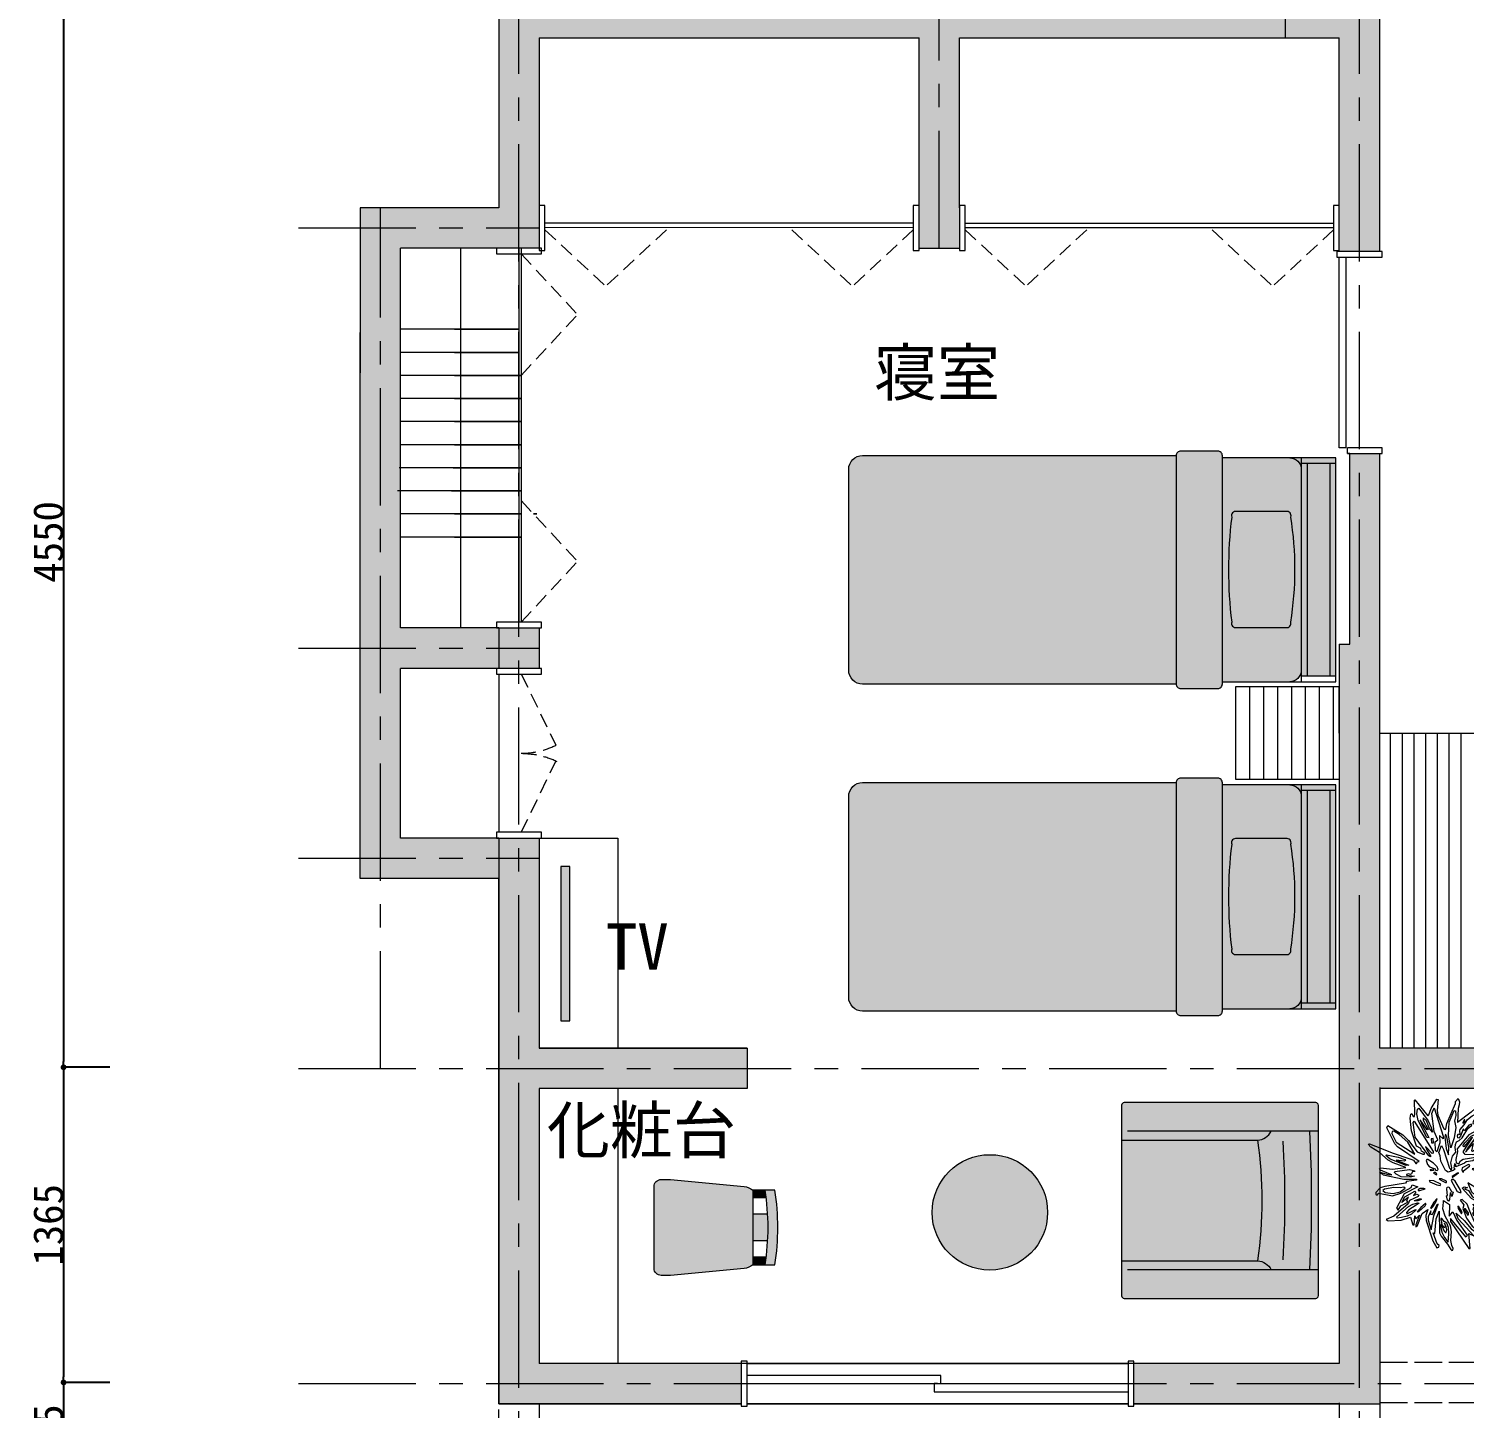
# Model space of a CAD drawing. Header units: millimetres. Extents: x -63086 to 144078, y -129912 to 13382.
# Drawn here: x 119926 to 126143, y -24781 to -18806 of the extents above; entities that cross this region are included whole.
import ezdxf

# ---------------------------------------------------------------- set-up
doc = ezdxf.new("R2010")
doc.units = ezdxf.units.MM
for name, pattern in [('ACAD_ISO02W100', [15, 12, -3]), ('CENTERX2', [101.6, 63.5, -12.7, 12.7, -12.7]), ('HIDDEN', [9.525, 6.35, -3.175])]:
    doc.linetypes.add(name, pattern=pattern)
doc.layers.get('0').update_dxf_attribs({"lineweight": 0})
for name, color, linetype, lineweight in [('001壁芯', 7, 'CENTERX2', 0), ('002寸法', 7, 'Continuous', 0), ('003壁', 7, 'Continuous', 9), ('004建具', 7, 'Continuous', 9), ('097家具', 7, 'Continuous', 0), ('観葉植物', 92, 'Continuous', 9)]:
    doc.layers.add(name, color=color, linetype=linetype, lineweight=lineweight)
doc.layers.add('文字', color=7, linetype='Continuous')
doc.styles.get("Standard").update_dxf_attribs({"font": 'MS Mincho.ttf'})
doc.styles.add('小岩', font='MS Mincho.ttf', dxfattribs={"height": 150})
doc.dimstyles.new('寸法', dxfattribs={"dimtxt": 70, "dimasz": 25, "dimexe": 1.5, "dimexo": 200, "dimtad": 1, "dimdec": 0, "dimtxsty": 'Standard', "dimblk": 'DOT', "dimcen": 2.5, "dimadec": 0, "dimazin": 0, "dimtfac": 1, "dimtdec": 0, "dimtmove": 0, "dimatfit": 3, "dimfxl": 200, "dimfxlon": 1, "dimarcsym": 0})

# ---------------------------------------------------------------- blocks, each defined once
blk = doc.blocks.new('ベッド（CAD素材.com）887ea087')
at = {"color": 0, "linetype": 'ByBlock', "lineweight": -2}
for points in [[(691.6, 493.9, 0.414214), (671.6, 513.9), (511.6, 513.9, 0.414214), (491.6, 493.9), (491.6, -493.9, 0.414214), (511.6, -513.9), (671.6, -513.9, 0.414214), (691.6, -493.9)], [(216.6, 249.9, 0.573776), (195.3, 226.7, 0.078373), (195.1, -228.3, 0.577872), (216.4, -252.5), (430.2, -252.5, 0.577872), (451.4, -228.3, 0.060591), (451.2, 226.7, 0.573776), (430, 249.9)]]:
    blk.add_lwpolyline(points, format="xyb", close=True, dxfattribs=at)
for points in [[(491.6, 485), (0, 485), (0, -485)], [(0, 460), (150, 460)], [(25, 460), (25, -460)], [(125, -460), (125, 460)], [(150, -485), (150, 485)], [(0, -460), (150, -460)], [(0, -485), (491.6, -485)]]:
    blk.add_lwpolyline(points, dxfattribs=at)
for points in [[(150, 435, -0.414214), (200, 485)], [(691.6, 495), (2050, 495, -0.414214), (2110, 435), (2110, -435, -0.414214), (2050, -495), (691.6, -495)], [(200, -485, -0.414214), (150, -435)]]:
    blk.add_lwpolyline(points, format="xyb", dxfattribs=at)
blk = doc.blocks.new('ソファ（CAD素材.com）addd6315')
at = {"color": 0, "linetype": 'ByBlock', "lineweight": -2}
for points in [[(413.5, 0, 0.239035), (425, 11.8), (425, 841.6, 0.351395), (412, 854.1), (-412, 854.1, 0.351395), (-425, 841.6), (-425, 11.8, 0.239035), (-413.5, 0), (413.5, 0)], [(256.3, 700.8, 0.029573), (-256.3, 700.8)], [(-261.2, 0), (-261.2, 590, 0.287763), (-300.6, 648.3)], [(261.2, 0), (261.2, 590, -0.287763), (300.6, 648.3)], [(-261.2, 590, -0.070077), (261.2, 590)]]:
    blk.add_lwpolyline(points, format="xyb", dxfattribs=at)
for points in [[(-300.6, 854.1), (-300.6, 26.1)], [(-300.6, 814.9), (-122.4, 821.4), (122.4, 821.4), (300.6, 814.9)], [(300.6, 854.1), (300.6, 26.1)]]:
    blk.add_lwpolyline(points, dxfattribs=at)
blk = doc.blocks.new('*U189')
at = {"color": 0, "linetype": 'ByBlock', "lineweight": -2}
blk.add_lwpolyline([(0, 535.4, 0.045154), (-161.5, 522.6), (-161.5, 427.3), (161.5, 427.3), (161.5, 522.6, 0.045154)], format="xyb", close=True, dxfattribs=at)
for points in [[(-161.5, 479.6, -0.035347), (0, 492.3, -0.035347), (161.5, 479.6)], [(161.5, 427.3, -0.135443), (177.9, 389.8), (207.5, 70.6), (207.5, 30, -0.414889), (177.4, 0), (-177.4, 0, -0.414889), (-207.5, 30), (-207.5, 70.6), (-177.9, 389.8, -0.135443), (-161.5, 427.3)]]:
    blk.add_lwpolyline(points, format="xyb", dxfattribs=at)
for points in [[(-128.9, 484), (-128.9, 427.3)], [(-57.6, 490.4), (-57.6, 427.3)], [(57.6, 490.4), (57.6, 427.3)], [(128.9, 484), (128.9, 427.3)]]:
    blk.add_lwpolyline(points, dxfattribs=at)
blk = doc.blocks.new('_Dot')
at = {"color": 0, "linetype": 'ByBlock', "lineweight": -2}
blk.add_line((-0.5, 0), (-1, 0), dxfattribs=at)
at = {"color": 0, "linetype": 'ByBlock', "const_width": 0.5}
blk.add_lwpolyline([(-0.25, 0, 1), (0.25, 0, 1)], format="xyb", close=True, dxfattribs=at)
blk = doc.blocks.new('*D716')
at = {"layer": '002寸法', "color": 0, "lineweight": -2, "transparency": 16777216}
for p, q in [((120277, -18753.8), (120075.5, -18753.8)), ((120077, -18778.8), (120077, -23278.8)), ((120277, -23303.8), (120075.5, -23303.8))]:
    blk.add_line(p, q, dxfattribs=at)
at = {"layer": 'Defpoints', "color": 0, "transparency": 16777216}
for p in [(121467.8, -18753.8), (120077, -23303.8), (121467.8, -23303.8)]:
    blk.add_point(p, dxfattribs=at)
at = {"layer": '002寸法', "color": 0, "lineweight": -2, "transparency": 16777216, "xscale": 25, "yscale": 25, "zscale": 25}
for p, rotation in [((120077, -18753.8), 90), ((120077, -23303.8), 270)]:
    blk.add_blockref('_Dot', p, dxfattribs=dict(at, rotation=rotation))
at = {"layer": '002寸法', "color": 0, "transparency": 16777216, "insert": (120011.4, -21028.8), "char_height": 130, "attachment_point": 5, "rotation": 90}
blk.add_mtext('4550', dxfattribs=at)
blk = doc.blocks.new('*D717')
at = {"layer": '002寸法', "color": 0, "lineweight": -2, "transparency": 16777216}
for p, q in [((120277, -23303.8), (120075.5, -23303.8)), ((120077, -23328.8), (120077, -24643.8)), ((120277, -24668.8), (120075.5, -24668.8))]:
    blk.add_line(p, q, dxfattribs=at)
at = {"layer": 'Defpoints', "color": 0, "transparency": 16777216}
for p in [(121467.8, -23303.8), (120077, -24668.8), (121467.8, -24668.8)]:
    blk.add_point(p, dxfattribs=at)
at = {"layer": '002寸法', "color": 0, "lineweight": -2, "transparency": 16777216, "xscale": 25, "yscale": 25, "zscale": 25}
for p, rotation in [((120077, -23303.8), 90), ((120077, -24668.8), 270)]:
    blk.add_blockref('_Dot', p, dxfattribs=dict(at, rotation=rotation))
at = {"layer": '002寸法', "color": 0, "transparency": 16777216, "insert": (120011.4, -23986.3), "char_height": 130, "attachment_point": 5, "rotation": 90}
blk.add_mtext('1365', dxfattribs=at)
blk = doc.blocks.new('*D718')
at = {"layer": '002寸法', "color": 0, "lineweight": -2, "transparency": 16777216}
for p, q in [((120277, -24668.8), (120075.5, -24668.8)), ((120077, -24693.8), (120077, -25098.8)), ((120277, -25123.8), (120075.5, -25123.8))]:
    blk.add_line(p, q, dxfattribs=at)
at = {"layer": 'Defpoints', "color": 0, "transparency": 16777216}
for p in [(121467.8, -24668.8), (120077, -25123.8), (121467.8, -25123.8)]:
    blk.add_point(p, dxfattribs=at)
at = {"layer": '002寸法', "color": 0, "lineweight": -2, "transparency": 16777216, "xscale": 25, "yscale": 25, "zscale": 25}
for p, rotation in [((120077, -24668.8), 90), ((120077, -25123.8), 270)]:
    blk.add_blockref('_Dot', p, dxfattribs=dict(at, rotation=rotation))
at = {"layer": '002寸法', "color": 0, "transparency": 16777216, "insert": (120011.4, -24896.3), "char_height": 130, "attachment_point": 5, "rotation": 90}
blk.add_mtext('455', dxfattribs=at)
blk = doc.blocks.new('樹木平面（CAD素材.com）7619c9fb')
at = {"color": 0, "linetype": 'ByBlock', "lineweight": -2}
for points in [[(-455.5, 20.6), (-478, 33.8), (-478.3, 39.9), (-421.9, 21.9), (-397, 19.8), (-430.7, 35.1), (-475.1, 53.9), (-481.1, 63.5), (-474.4, 68.5), (-392.3, 59.8), (-301, 70.9), (-386.7, 102.3), (-421.1, 122.8), (-482.5, 173.7), (-541.7, 212.1), (-560.3, 231), (-550.2, 234.3), (-468.7, 203.2), (-395.5, 171.7), (-265, 129.5), (-247.4, 121.5), (-230.9, 98.8), (-226.2, 98.9), (-220.4, 110.8), (-207.9, 112.5), (-357.3, 213.8), (-375.9, 235.2), (-431, 344.7), (-423.3, 360.7), (-321.8, 295.9), (-282.3, 257.5), (-222, 179.9), (-183.4, 162.8), (-171.3, 164.1), (-171.1, 171.2), (-193, 184.5), (-197.8, 201.4), (-225.9, 218.5), (-261.1, 324.5), (-269.5, 410), (-266.1, 439.5), (-259.7, 442.7), (-248.7, 422.6), (-241.4, 422.6), (-238, 441.1), (-240.7, 536.1), (-237.1, 536.6), (-149.4, 426.7), (-140.7, 434.9), (-125.6, 478.6), (-85.7, 541.1), (-77, 540.2), (-83.6, 463.5), (-79.7, 431.3), (-38.1, 338.1), (-29.9, 331.9), (-24.4, 334.4), (-18.5, 373.7), (41.1, 511.9), (42.2, 527), (61, 546.6), (70.6, 524), (68.3, 503.2), (60.1, 476.7), (56.9, 381.5)], [(-455.5, 20.5), (-313.2, -8.5), (-226.6, -10.1), (-226.6, -16), (-295.8, -24.5), (-301.5, -36.3), (-445.9, -58.7), (-477.9, -69.7), (-506, -100.5), (-506, -113.1), (-498, -118.3), (-485.9, -106.4), (-391, -123.2), (-335.1, -105.8), (-263.9, -65.7), (-256, -47.5), (-217.3, -62.6), (-311.8, -111.2), (-365.3, -208.2), (-354, -221.9), (-335.1, -192.8), (-287.2, -167.4), (-293.7, -155.1), (-282.7, -133.9), (-327.2, -169.5), (-307.7, -131.5), (-237.1, -92.1), (-232.3, -98.6), (-247.1, -121.5), (-223.8, -113.3), (-211.1, -118.4), (-215.6, -129.4), (-275.9, -156.8), (-283.7, -180.1), (-382.1, -264), (-435.2, -288), (-422.5, -297.3), (-332.7, -291.8), (-268.3, -269.9), (-252.2, -323.7), (-243.6, -323.7), (-239.2, -261), (-230.3, -281.9), (-206.3, -258.2), (-232, -323.7), (-232, -338.7), (-222.7, -332.2), (-187.8, -245.5), (-147.7, -218.8), (-162.5, -259.2), (-160.7, -294.2), (-113.1, -434.7), (-86.7, -481.9), (-72.3, -477.8), (-70.6, -466.9), (-85, -454.5), (-111.7, -379.2), (-101.1, -384), (-92.2, -282.2), (-71, -229.8), (-67.3, -378.3), (-56.5, -401.2), (-13.2, -456), (8.8, -493.4), (17.8, -499.7), (23, -497.8), (25.3, -486.9), (16.9, -466.3), (9.9, -432.1), (14, -369.3), (8.5, -331.7), (-30.1, -263.2), (-46.1, -214), (-40.8, -167), (-41.6, -155.9), (0, -184.2), (-2.3, -264.4), (24.7, -233.5), (50.2, -294.4), (123.4, -393.9), (115.7, -408.5), (7.8, -280.6), (7.8, -301.4), (134.9, -487.9), (143.4, -487.9), (134.2, -384.6), (167.3, -398.5), (60.9, -282.9), (45.5, -244.3), (101, -293.7), (148.8, -350.7), (289.1, -444.8), (293, -427), (193.5, -299.8), (386.2, -394.7), (400.9, -390.8), (393.2, -372.3), (326.1, -313.7), (281.4, -215.8), (151.1, -142.6), (87.9, -71.7), (100.6, -62), (124.9, -66.1), (104.4, -76), (132.5, -87), (159.5, -129.8), (268.5, -193.2), (275, -180.5), (371.9, -218.2), (377.8, -206.2), (287, -147.6), (290.7, -135), (178.4, -45.9), (267.4, -82.2), (346.2, -98.3), (362.7, -90.8), (353.8, -81.9), (299.7, -78.1), (237.3, -62.7), (195.9, -20.3), (402.2, -77.2), (408.7, -94.6), (374.8, -87.1), (374.8, -97.7), (470.4, -139.5), (486.1, -139.5), (395.7, -54.9), (487.5, -63.8), (540.9, -92.2), (514.9, -62.8), (498.1, -55.9), (409.7, 11.6), (348.7, 33.5), (279.9, 11.2), (263.1, -10.7), (260, 9.5), (235.3, 21.5), (212.7, 15.7), (185, 28.4), (258.3, 33.2), (283.6, 46.5), (306.9, 43.1), (351.1, 65.7), (430.3, 47.2), (432.3, 64), (381.3, 88.3), (366.2, 82.1), (349.8, 90.4), (343.9, 113), (287.1, 120.9), (283, 127.7), (366.2, 130.8), (412.8, 141.8), (468.7, 180.5), (474.1, 195.9), (465.6, 202.1), (409.7, 187.3), (327.2, 197.9), (300.8, 188), (296.3, 193.2), (326.1, 219.5), (401.8, 227.8), (355.9, 239.1), (389.2, 253.1), (411.1, 273.7), (324.4, 246.6), (269.3, 246.6), (273.4, 229.1), (312.4, 232.5), (294.3, 214.7), (234.3, 180.5), (161.7, 159.2), (107.9, 159.9), (94.5, 178.4), (160, 278.8), (151.1, 274.7), (98.6, 214.4), (92.8, 220.9), (105.2, 240.8), (149, 287.4), (218.2, 320.3), (229.2, 312.4), (226.1, 297.6), (211.4, 274.3), (221.3, 271.3), (252.1, 296.6), (255.6, 314.8), (268.6, 314.8), (334, 403.2), (133.2, 296.6), (53.1, 200.3), (56.8, 181.2), (44.2, 127), (45.9, 103.7), (65.1, 97.2), (75.3, 116.4), (95.9, 127.7), (196.3, 144.2), (161.3, 117.8), (114.7, 111.3), (103.4, 100), (43.8, 75.3), (44.5, 90), (34.9, 96.2), (29.4, 69.1), (39.4, 60.6), (25.7, 49.9), (-7.9, 38), (-27.1, 50.6), (-59, 115.7), (-63.4, 150.7), (-72, 174), (-53.5, 223), (-40.1, 194.2), (0.7, 66.4), (12.3, 53), (16.9, 68.6), (10.6, 104), (21.7, 149.3), (43.4, 177.7), (39.9, 209.9), (40.9, 230), (48.9, 248.2), (68, 257.9), (87.7, 274.7), (127.6, 339.1), (151.5, 361.1), (154.5, 366.6), (145.5, 368.4), (132.9, 363.3), (103.7, 325.2), (100.5, 326), (97.3, 336.3), (93.8, 335.9), (76.9, 287.9), (64.4, 273.4), (57.1, 276.2), (56.3, 289.4), (61.2, 303.7), (70.3, 297.6), (74.1, 300.4), (71.2, 324.6), (73.2, 332.8), (102.1, 366.3), (125.6, 402.6), (157.1, 426.9), (202.8, 449.3), (162.6, 387.9), (161.2, 375.1), (169.8, 372.6), (188.2, 386), (203.7, 408.5), (206.9, 436.4), (206, 484.9), (199.9, 499.9), (191.5, 500.6), (177.1, 478.8), (148.9, 452.7), (56.5, 381.1)], [(-140.1, 275.1), (-155.5, 278.7), (-214.6, 395.9), (-225.4, 440.6), (-220.3, 473.5), (-210.5, 479.1), (-146.8, 392.8), (-124.7, 346.5), (-117.5, 315.2), (-136.5, 340.4), (-157.1, 393.3), (-180.7, 413.3), (-180.7, 397.4), (-147.3, 332.1), (-152.4, 329.6), (-201.8, 400.5), (-191, 366.6), (-142.1, 277.6)], [(-104.1, 481.7), (-42, 287.9), (-42.5, 267.9), (-69.2, 291), (-66.1, 241.7), (-86.7, 178), (-94.9, 187.2), (-98, 248.9), (-80.5, 260.7), (-104.7, 318.3), (-120.1, 443.1), (-103.9, 481.6)], [(-156.5, 126.5), (-159.2, 119.3), (-150, 92.5), (-136.6, 76.5), (-99.1, 61.6), (-95.7, 52.3), (-83.9, 49.4), (-77.3, 58), (-83.6, 76.4), (-109.1, 101.7), (-147.5, 127.2), (-156.6, 126.5)], [(-295.3, 17.9), (-240.3, 12.5), (-267.9, 3.6), (-332, 7.7), (-366.5, 26.4), (-378.4, 36.8), (-376.7, 42.8), (-275.9, 56.7), (-240.4, 49.1), (-239.2, 44.1), (-254.6, 44.7), (-260.1, 26.9), (-267.9, 23.8), (-281.7, 27.9), (-295.4, 22.7), (-295.1, 18.2)], [(289.1, 7.6), (309.4, -14.6), (310.5, -17.6), (308.5, -19.6), (289.2, -18.2), (305, -23.3), (312.2, -22.1), (318.5, -12.2), (327.3, -9.9), (344.3, -14.8), (374.1, -12.6), (390.8, -7), (364, 0), (355.9, 6.1), (355, 13.7), (338.3, 16.6), (315.9, 14.4), (314.3, 11), (317.9, 0.7), (317.6, -1.8), (313.1, -2.7), (289.1, 7.5)], [(-58.7, -16), (-25.9, -32.9), (-19, -31.1), (-19.5, -23.3), (-55.3, -6), (-69.9, -7.1), (-57.2, -16.8)], [(-294.6, -239.6), (-292.5, -248.7), (-232.7, -218.3), (-228.6, -221.5), (-260.5, -250.1), (-290.4, -265), (-329.2, -274.4), (-359.4, -277), (-363, -268.2), (-281.1, -197.6), (-252.3, -181.4), (-217.9, -172.9), (-208.5, -174.3), (-228.3, -187.4), (-280, -221.3), (-294.6, -239.7)], [(-61.3, -330.6), (-52.1, -374.8), (-34.2, -411.9), (-8.2, -442.2), (-3.2, -386.8), (-7, -343.1), (-17.5, -311.7), (-36.8, -300.9), (-52.8, -279.3), (-59.2, -279.3), (-59.4, -289.9), (-52.5, -313.1), (-61.6, -331.1)], [(102.8, -214.9), (110.8, -235.3), (126.5, -256.5), (132, -253.8), (132, -242), (111.2, -214.2), (104.1, -212.7), (102.8, -214.9)]]:
    blk.add_lwpolyline(points, dxfattribs=at)
for points in [[(-5.5, 291.4), (-2.4, 382.5), (33.2, 463.4), (41.1, 461.3), (43.5, 429.5), (35.6, 392.4), (44.9, 347.2), (33.6, 275.6), (9.2, 207.1)], [(92.6, 379.9), (92.6, 375.8), (106.1, 389.2), (106, 399.7), (102, 400.1)], [(-285.5, 245.1), (-346.8, 299.2), (-382.4, 320.8), (-394.1, 318.4), (-395.8, 305), (-367.7, 245.4), (-238.9, 163.2)], [(-242.6, 391.4), (-112.4, 182.4), (-111.4, 170), (-118.3, 167.3), (-165.2, 214.9), (-153.9, 187.9), (-129.6, 151.9), (-130.3, 144.7), (-141.9, 152.2), (-235.1, 280.4), (-249.1, 382.1)], [(-31.2, 280.4), (-22.6, 202), (-7.2, 159.5), (-4.1, 211.9), (-17.8, 281.8), (-26, 302)], [(110.2, 176.5), (162.6, 235.7), (151.6, 186.4), (159.2, 184.7), (205.4, 214.5), (247.9, 231.6), (259.5, 240.5), (256.5, 249.8), (183.5, 228.5), (174.2, 235.4), (172.9, 248.1), (215.7, 309.7), (200.6, 305.3), (127.3, 206.9)], [(-123.7, 240.7), (-110.3, 241.2), (-111.3, 272), (-125.7, 268.4)], [(-279.6, 87.1), (-298.1, 85.8), (-407.4, 129.3), (-438.9, 153.6), (-433.1, 158.4), (-354, 143.3), (-306.4, 127.2), (-301.6, 119.7), (-312.5, 114.9), (-367.3, 122.8)], [(298.7, 101.3), (287.7, 92.1), (257.2, 97.2), (202.1, 84.9), (180.1, 66.7), (156.5, 62.3), (185.3, 46.5), (248.7, 51), (349.1, 81.5)], [(234.9, 154.9), (292.4, 180.2), (330.8, 178.2), (401, 159), (397.3, 154.2), (371.9, 147.3), (256.8, 143.9), (241.4, 150.4), (216.7, 126.1), (193.8, 117.2), (194.8, 123)], [(-112.1, 63), (-109.8, 50), (-125.6, 47.2), (-131.6, 57.1)], [(-108.6, 33.1), (-87.9, 21.6), (-87.1, 27.2), (-97.8, 36.6), (-105.3, 37.7)], [(63.1, 34.4), (56.3, 32.7), (19.4, 9.9), (19.1, 4.5), (21.9, 3.5)], [(96, 38), (96, 48.2), (138.6, 80.4), (140.3, 88.1), (131, 91.9), (87.3, 69.3), (85.7, 54.6), (90.1, 44.1)], [(208.8, -7.5), (218, -13.8), (224.1, -13.6), (225.9, -2.3), (201, 7.7), (201.4, 3)], [(-441.7, -100), (-388, -106.9), (-339.4, -96.6), (-304, -70.6), (-314, -63.7), (-339.1, -68.7), (-383.7, -65.8), (-448.1, -77.9), (-458.6, -87.7)], [(-215.1, -86.3), (-204.9, -87.5), (-166.3, -75.6), (-176.2, -72.6), (-200.4, -74), (-212.8, -79.4), (-215.6, -83)], [(-135.7, -27.5), (-87, -49.2), (-64.2, -53.1), (-60.1, -42.8), (-106.9, -20.9), (-138.4, -18.9)], [(-4.7, -62.7), (14.9, -94.2), (25.9, -97.9), (15.8, -127.6), (11, -107), (4.6, -104.3), (1, -149.5), (-5.4, -160), (-14.1, -153.4), (-20.5, -123.7), (-13.9, -122.3), (-18, -77.1), (-14.3, -63.2)], [(11.7, -18.3), (54.3, -94.6), (70.7, -100.7), (80.6, -100.2), (75.2, -79.5), (40.7, -23.3), (22.5, -9.9), (16.5, -11.4)], [(152.5, -97.4), (196, -136.1), (231.7, -128.9), (271.1, -139.6), (192.9, -76.5), (127.2, -34)], [(390.6, -22.8), (408.2, -24.6), (401, -33.7), (383.8, -39.9), (360.1, -36.9), (358.9, -28.7)], [(-205, -144.8), (-195.3, -144.6), (-195, -148.3), (-199.1, -152.6), (-216.9, -158.1), (-242.5, -159.5), (-240.9, -156.8)], [(-167.5, -192.8), (-160.5, -179.7), (-164.2, -176.1), (-196.3, -203.8), (-221.7, -233.2), (-210, -231.1)], [(-124.6, -358.2), (-106.4, -262.3), (-77.3, -182.1), (-87.6, -184.9), (-118.4, -254.4), (-128.7, -251.7), (-127.6, -228), (-146.5, -268.1), (-147.2, -292.1)], [(-107.1, -167.9), (-131, -208.8), (-125.8, -211.4), (-113.2, -200.5), (-94, -168.7), (-85.9, -149.9), (-84.9, -143)], [(59.6, -211.2), (83.2, -248.6), (87, -235.2), (65.4, -199.9), (57.2, -194.8)], [(117.2, -278.4), (156.6, -332.2), (218.6, -377.8), (222.3, -368.5), (169.9, -299.3), (141.5, -230.1), (122.3, -182.1), (87.3, -149.9), (73.3, -153), (99.7, -184.9), (93.5, -210.6)], [(268, -224.2), (300.5, -305.7), (297.5, -320.1), (267, -315.7), (246.4, -303.7), (248.1, -282.1), (161.4, -182.1)], [(167.6, -202.3), (162.5, -212.5), (168.3, -231.7), (159.4, -245.4), (168.3, -262.9), (170.7, -241.7), (231, -288.6)], [(207.1, -207.8), (248.6, -245.4), (265.6, -265.5), (264.6, -270.3), (259.2, -269.5), (237.8, -250.3), (211.3, -222), (204.8, -209.7)], [(-29.7, -334.1), (-32.3, -342.9), (-36.8, -343.2), (-52.1, -320.1), (-51.6, -330.8), (-35.6, -367.1), (-27.5, -376.1), (-23.3, -376), (-18.1, -357.4), (-21.8, -337.3), (-33.8, -313.2)]]:
    blk.add_lwpolyline(points, close=True, dxfattribs=at)

msp = doc.modelspace()

# ---------------------------------------------------------------- hatches: boundary and pattern name
at = {"layer": '003壁', "ltscale": 10, "true_color": 0x939598}
h = msp.add_hatch(color=252, dxfattribs=at)
h.dxf.hatch_style = 1
h.paths.add_polyline_path([(122136.8591, -14991.3144), (121961.8591, -14991.3144), (121961.8591, -17476.3144), (122136.8591, -17476.3144), (122136.8591, -17026.3144)])
h.paths.add_polyline_path([(122136.8591, -17876.3144), (122135.5368, -17876.3144), (121961.8591, -17876.3144), (121961.8591, -19581.3144), (121361.8591, -19581.3144), (121361.8591, -20296.3144), (121361.8591, -22486.3144), (121961.8591, -22486.3144), (121961.8591, -22311.3144), (121951.8591, -22311.3144), (121536.8591, -22311.3144), (121536.8591, -21576.3144), (121961.8591, -21576.3144), (121961.8591, -21401.3144), (121951.8591, -21401.3144), (121536.8591, -21401.3144), (121536.8591, -19756.3144), (121961.8591, -19756.3144), (122136.8591, -19756.3144), (122136.8591, -19571.3144), (122136.8591, -18846.3144), (123781.8591, -18846.3144), (123781.8591, -19581.3144), (123781.8591, -19756.3144), (123956.8591, -19756.3144), (123956.8591, -19571.3144), (123956.8591, -18846.3144), (125601.8591, -18846.3144), (125601.8591, -19581.3144), (125601.8591, -19766.3144), (125601.8591, -19771.3144), (125776.8591, -19771.3144), (125776.8591, -18671.3144), (125456.8591, -18671.3144), (125271.8591, -18671.3144), (123956.8591, -18671.3144), (123956.8591, -18546.3144), (123771.8591, -18546.3144), (123759.6591, -18546.3144), (123759.6591, -18671.3144), (122136.8591, -18671.3144)])
h = msp.add_hatch(color=252, dxfattribs=at)
h.dxf.hatch_style = 1
h.paths.add_polyline_path([(125776.8591, -20646.3144), (125646.8591, -20646.3144), (125646.8591, -21471.3144), (125601.8591, -21471.3144), (125601.8591, -23221.3144), (125601.8591, -24586.3144), (124711.8591, -24586.3144), (124711.8591, -24761.3144), (125776.8591, -24761.3144), (125776.8591, -23396.3144), (126376.8591, -23396.3144), (126376.8591, -23221.3144), (125776.8591, -23221.3144)])
h = msp.add_hatch(color=252, dxfattribs=at)
h.dxf.hatch_style = 1
h.paths.add_polyline_path([(122049.3591, -21401.3144), (121961.8591, -21401.3144), (121961.8591, -21488.8144), (122049.3591, -21488.8144)])
h.paths.add_polyline_path([(122049.3591, -21488.8144), (121961.8591, -21488.8144), (121961.8591, -21576.3144), (122049.3591, -21576.3144)])
h.paths.add_polyline_path([(122136.8591, -21488.8144), (122049.3591, -21488.8144), (122049.3591, -21576.3144), (122136.8591, -21576.3144)])
h.paths.add_polyline_path([(122136.8591, -21401.3144), (122049.3591, -21401.3144), (122049.3591, -21488.8144), (122136.8591, -21488.8144)])
h = msp.add_hatch(color=252, dxfattribs=at)
h.dxf.hatch_style = 1
h.paths.add_polyline_path([(123011.8591, -24586.3144), (122136.8591, -24586.3144), (122136.8591, -23396.3144), (123036.8591, -23396.3144), (123036.8591, -23308.8144), (122049.3591, -23308.8144), (122049.3591, -24673.8144), (123011.8591, -24673.8144)])
h.paths.add_polyline_path([(122049.3591, -23308.8144), (121961.8591, -23308.8144), (121961.8591, -24673.8144), (122049.3591, -24673.8144)])
h.paths.add_polyline_path([(123011.8591, -24673.8144), (122049.3591, -24673.8144), (122049.3591, -24761.3144), (123011.8591, -24761.3144)])
h.paths.add_polyline_path([(123036.8591, -23221.3144), (122136.8591, -23221.3144), (122136.8591, -22398.8144), (122049.3591, -22398.8144), (122049.3591, -23308.8144), (123036.8591, -23308.8144)])
h.paths.add_polyline_path([(122049.3591, -22398.8144), (121961.8591, -22398.8144), (121961.8591, -23308.8144), (122049.3591, -23308.8144)])
h.paths.add_polyline_path([(122049.3591, -24673.8144), (121961.8591, -24673.8144), (121961.8591, -24761.3144), (122049.3591, -24761.3144)])
h.paths.add_polyline_path([(122049.3591, -22311.3144), (121961.8591, -22311.3144), (121961.8591, -22398.8144), (122049.3591, -22398.8144)])
h.paths.add_polyline_path([(122136.8591, -22311.3144), (122049.3591, -22311.3144), (122049.3591, -22398.8144), (122136.8591, -22398.8144)])
at = {"layer": '097家具', "ltscale": 10, "true_color": 0x868788, "transparency": 33554587}
h = msp.add_hatch(color=252, dxfattribs=at)
h.dxf.hatch_style = 1
h.paths.add_polyline_path([(124895.511, -20654.5127), (123537.1094, -20654.5127, 0.414213562), (123477.1094, -20714.5127), (123477.1094, -21584.5127, 0.414213562), (123537.1094, -21644.5127), (124895.511, -21644.5127)])
h.paths.add_polyline_path([(124895.511, -22070.8802), (123537.1094, -22070.8802, 0.414213562), (123477.1094, -22130.8802), (123477.1094, -23000.8802, 0.414213562), (123537.1094, -23060.8802), (124895.511, -23060.8802)])
h.paths.add_polyline_path([(125095.511, -20655.6481, 0.414213562), (125075.511, -20635.6481), (124915.511, -20635.6481, 0.414213562), (124895.511, -20655.6481), (124895.511, -21643.3772, 0.414213562), (124915.511, -21663.3772), (125075.511, -21663.3772, 0.414213562), (125095.511, -21643.3772)])
h.paths.add_polyline_path([(125391.9842, -20921.1651, 0.577872265), (125370.7264, -20896.9938), (125156.9528, -20896.9938, 0.577872265), (125135.695, -20921.1651, 0.060591136), (125135.8782, -21376.187, 0.573775559), (125157.1359, -21399.3914), (125370.5433, -21399.3914, 0.573775559), (125391.801, -21376.187, 0.078372946)], flags=0)
h.paths.add_polyline_path([(125437.1094, -20714.5127, 0.414213562), (125387.1094, -20664.5127), (125095.511, -20664.5127), (125095.511, -21634.5127), (125387.1094, -21634.5127, 0.414213562), (125437.1094, -21584.5127)])
h.paths.add_polyline_path([(125370.7264, -20896.9938, -0.577872265), (125391.9842, -20921.1651, -0.078372946), (125391.801, -21376.187, -0.573775559), (125370.5433, -21399.3914), (125157.1359, -21399.3914, -0.573775559), (125135.8782, -21376.187, -0.060591136), (125135.695, -20921.1651, -0.577872265), (125156.9528, -20896.9938)], flags=16)
h.paths.add_polyline_path([(125562.1094, -20689.5127), (125462.1094, -20689.5127), (125462.1094, -21609.5127), (125562.1094, -21609.5127)])
h.paths.add_polyline_path([(125587.1094, -20664.5127), (125437.1094, -20664.5127), (125437.1094, -20689.5127), (125587.1094, -20689.5127)])
h.paths.add_polyline_path([(125437.1094, -20664.5127), (125387.1094, -20664.5127, -0.414213562), (125437.1094, -20714.5127)], flags=17)
h.paths.add_polyline_path([(125462.1094, -20689.5127), (125437.1094, -20689.5127), (125437.1094, -21609.5127), (125462.1094, -21609.5127)])
h.paths.add_polyline_path([(125587.1094, -20689.5127), (125562.1094, -20689.5127), (125562.1094, -21609.5127), (125587.1094, -21609.5127)])
h.paths.add_polyline_path([(125095.511, -22072.0156, 0.414213562), (125075.511, -22052.0156), (124915.511, -22052.0156, 0.414213562), (124895.511, -22072.0156), (124895.511, -23059.7447, 0.414213562), (124915.511, -23079.7447), (125075.511, -23079.7447, 0.414213562), (125095.511, -23059.7447)])
h.paths.add_polyline_path([(125437.1094, -22130.8802, 0.414213562), (125387.1094, -22080.8802), (125095.511, -22080.8802), (125095.511, -23050.8802), (125387.1094, -23050.8802, 0.414213562), (125437.1094, -23000.8802)])
h.paths.add_polyline_path([(125370.7264, -22313.3613, -0.577872265), (125391.9842, -22337.5326, -0.078372946), (125391.801, -22792.5545, -0.573775559), (125370.5433, -22815.7589), (125157.1359, -22815.7589, -0.573775559), (125135.8782, -22792.5545, -0.060591136), (125135.695, -22337.5326, -0.577872265), (125156.9528, -22313.3613)], flags=0)
h.paths.add_polyline_path([(125391.9842, -22337.5326, 0.577872265), (125370.7264, -22313.3613), (125156.9528, -22313.3613, 0.577872265), (125135.695, -22337.5326, 0.060591136), (125135.8782, -22792.5545, 0.573775559), (125157.1359, -22815.7589), (125370.5433, -22815.7589, 0.573775559), (125391.801, -22792.5545, 0.078372946)], flags=16)
h.paths.add_polyline_path([(125562.1094, -22105.8802), (125462.1094, -22105.8802), (125462.1094, -23025.8802), (125562.1094, -23025.8802)])
h.paths.add_polyline_path([(125437.1094, -22080.8802), (125387.1094, -22080.8802, -0.414213562), (125437.1094, -22130.8802)], flags=17)
h.paths.add_polyline_path([(125587.1094, -22080.8802), (125437.1094, -22080.8802), (125437.1094, -22105.8802), (125587.1094, -22105.8802)])
h.paths.add_polyline_path([(125587.1094, -22105.8802), (125562.1094, -22105.8802), (125562.1094, -23025.8802), (125587.1094, -23025.8802)])
h.paths.add_polyline_path([(125462.1094, -22105.8802), (125437.1094, -22105.8802), (125437.1094, -23025.8802), (125462.1094, -23025.8802)])
h.paths.add_polyline_path([(125587.1094, -23025.8802), (125437.1094, -23025.8802), (125437.1094, -23050.8802), (125587.1094, -23050.8802)])
h.paths.add_polyline_path([(125437.1094, -23000.8802, -0.414213562), (125387.1094, -23050.8802), (125437.1094, -23050.8802)], flags=17)
h = msp.add_hatch(color=252, dxfattribs=at)
h.dxf.hatch_style = 1
h.paths.add_polyline_path([(125391.9842, -20921.1651, 0.577872265), (125370.7264, -20896.9938), (125156.9528, -20896.9938, 0.577872265), (125135.695, -20921.1651, 0.060591136), (125135.8782, -21376.187, 0.573775559), (125157.1359, -21399.3914), (125370.5433, -21399.3914, 0.573775559), (125391.801, -21376.187, 0.078372946)])
h.paths.add_polyline_path([(125391.9842, -22337.5326, 0.577872265), (125370.7264, -22313.3613), (125156.9528, -22313.3613, 0.577872265), (125135.695, -22337.5326, 0.060591136), (125135.8782, -22792.5545, 0.573775559), (125157.1359, -22815.7589), (125370.5433, -22815.7589, 0.573775559), (125391.801, -22792.5545, 0.078372946)])
at = {"layer": '097家具', "ltscale": 10}
h = msp.add_hatch(dxfattribs=at)
h.set_pattern_fill('ANSI31', color=256, scale=19, angle=45)
h.set_pattern_definition([(90, (104945.396, -22048.234), (-60.325, 0), [])])
h.paths.add_polyline_path([(125601.8591, -21656.3144), (125151.8591, -21656.3144), (125151.8591, -22056.3144), (125601.8591, -22056.3144)])
h = msp.add_hatch(dxfattribs=at)
h.set_pattern_fill('ANSI31', color=256, scale=16, angle=45)
h.set_pattern_definition([(90, (104945.396, 375.06), (-50.8, 0), [])])
h.paths.add_polyline_path([(126144.3591, -21856.3144), (125776.8591, -21856.3144), (125776.8591, -23221.3144), (126144.3591, -23221.3144)])
at = {"layer": '097家具', "ltscale": 10, "true_color": 0x868788, "transparency": 33554587}
h = msp.add_hatch(color=252, dxfattribs=at)
h.dxf.hatch_style = 1
h.paths.add_polyline_path([(122269.8366, -22434.6442), (122229.8366, -22434.6442), (122229.8366, -23103.3121), (122269.8366, -23103.3121)])
at = {"layer": '097家具', "ltscale": 10, "true_color": 0x868788}
h = msp.add_hatch(color=252, dxfattribs=at)
h.dxf.hatch_style = 1
h.paths.add_polyline_path([(125512.0338, -23468.8433, 0.351394567), (125499.5372, -23455.8121), (124669.7322, -23455.8121, 0.239034783), (124657.9446, -23467.3036), (124657.9446, -23619.6119), (125247.9877, -23619.6119, 0.287762939), (125306.268, -23580.2182), (125512.0338, -23580.2182)])
h = msp.add_hatch(color=252, dxfattribs=at)
h.dxf.hatch_style = 1
h.paths.add_polyline_path([(125247.9877, -23619.6119), (124657.9446, -23619.6119), (124657.9446, -24142.0122), (125247.9877, -24142.0122, 0.070076744)])
h = msp.add_hatch(color=252, dxfattribs=at)
h.dxf.hatch_style = 1
h.paths.add_polyline_path([(125479.3032, -24003.1689), (125479.3032, -23758.4553), (125472.8126, -23580.2182), (125306.268, -23580.2182, -0.287762939), (125247.9877, -23619.6119, -0.070076744), (125247.9877, -24142.0122, -0.287762939), (125306.268, -24181.406), (125472.8126, -24181.406)])
h = msp.add_hatch(color=252, dxfattribs=at)
h.dxf.hatch_style = 1
h.paths.add_polyline_path([(125512.0338, -23580.2182), (125472.8126, -23580.2182), (125479.3032, -23758.4553), (125479.3032, -24003.1689), (125472.8126, -24181.406), (125512.0338, -24181.406)])
h = msp.add_hatch(color=252, dxfattribs=at)
h.dxf.hatch_style = 1
h.paths.add_polyline_path([(124338.5553, -23932.4173, 1), (123838.5553, -23932.4173, 1)])
h = msp.add_hatch(color=252, dxfattribs=at)
h.dxf.hatch_style = 1
h.paths.add_polyline_path([(122634.4943, -24175.1144, 0.413538315), (122664.4942, -24205.0452), (122705.0754, -24205.0452), (123024.3353, -24175.4333, 0.135442848), (123061.783, -24159.0423), (123061.783, -23836.0481, 0.135442848), (123024.3353, -23819.6571), (122705.0754, -23790.0452), (122664.4942, -23790.0452, 0.414889133), (122634.4943, -23820.1144)])
h = msp.add_hatch(color=252, dxfattribs=at)
h.dxf.hatch_style = 1
h.paths.add_polyline_path([(123061.783, -23868.6112), (123118.5035, -23868.6112, 0.007161654), (123114.0842, -23836.0481), (123061.783, -23836.0481)])
h = msp.add_hatch(color=252, dxfattribs=at)
h.dxf.hatch_style = 1
h.paths.add_polyline_path([(123114.0842, -24159.0423), (123157.0687, -24159.0423, 0.045154209), (123169.9035, -23997.5452, 0.045154209), (123157.0687, -23836.0481), (123114.0842, -23836.0481, -0.035346844), (123126.7961, -23997.5452, -0.035346844)])
h = msp.add_hatch(color=252, dxfattribs=at)
h.dxf.hatch_style = 1
h.paths.add_polyline_path([(123061.783, -24055.114), (123124.8959, -24055.114, 0.01255436), (123126.7961, -23997.5452, 0.01255436), (123124.8959, -23939.9764), (123061.783, -23939.9764)])
h = msp.add_hatch(color=252, dxfattribs=at)
h.dxf.hatch_style = 1
h.paths.add_polyline_path([(123061.783, -24159.0423), (123114.0842, -24159.0423, 0.007161654), (123118.5035, -24126.4792), (123061.783, -24126.4792)])
h = msp.add_hatch(color=252, dxfattribs=at)
h.dxf.hatch_style = 1
h.paths.add_polyline_path([(125512.0338, -24181.406), (125306.268, -24181.406, 0.287762939), (125247.9877, -24142.0122), (124657.9446, -24142.0122), (124657.9446, -24294.3205, 0.239034783), (124669.7322, -24305.8121), (125499.5372, -24305.8121, 0.40200072), (125512.0338, -24290.2263)])

# ---------------------------------------------------------------- linework, layer by layer
at = {"layer": '001壁芯', "ltscale": 8}
for p, q in [((122049.3591, -25504.355), (122049.3591, -11005.8226)), ((123869.3591, -19756.3144), (123869.3591, -15588.457)), ((125369.3591, -18846.3144), (125369.3591, -17078.8144)), ((125689.3591, -25504.355), (125689.3591, -18671.3144)), ((121449.3591, -23308.8144), (121449.3591, -19581.3144)), ((121094.4772, -19668.8144), (122136.8591, -19668.8144)), ((121094.4772, -19668.8144), (122136.8591, -19668.8144)), ((121094.4772, -21488.8144), (122136.8591, -21488.8144)), ((121094.4772, -21488.8144), (122136.8591, -21488.8144)), ((121094.4772, -22398.8144), (122136.8591, -22398.8144)), ((121094.4772, -22398.8144), (122136.8591, -22398.8144)), ((121094.4772, -23308.8144), (133147.4352, -23308.8144)), ((121094.4772, -23308.8144), (136893.509, -23308.8144)), ((121094.4772, -24673.8144), (128961.8591, -24673.8144))]:
    msp.add_line(p, q, dxfattribs=at)
at = {"layer": '003壁'}
for p, q in [((121961.8591, -17876.3144), (121961.8591, -19581.3144)), ((125776.8591, -19771.3144), (125776.8591, -18671.3144)), ((122136.8591, -18846.3144), (122136.8591, -19581.3144)), ((122136.8591, -18846.3144), (123781.8591, -18846.3144)), ((123781.8591, -19581.3144), (123781.8591, -18846.3144)), ((123956.8591, -18846.3144), (125601.8591, -18846.3144)), ((123956.8591, -19581.3144), (123956.8591, -18846.3144)), ((125601.8591, -19581.3144), (125601.8591, -18846.3144)), ((121961.8591, -19581.3144), (121361.8591, -19581.3144)), ((121361.8591, -19581.3144), (121361.8591, -20296.3144)), ((123756.8591, -19648.8144), (122161.8591, -19647.8862)), ((123756.8591, -19668.8144), (122161.8591, -19667.8862)), ((123981.8591, -19647.8716), (125576.8591, -19647.8716)), ((123981.8591, -19667.8716), (125576.8591, -19667.8716)), ((121536.8591, -21401.3144), (121536.8591, -19756.3144)), ((121961.8591, -19756.3144), (121536.8591, -19756.3144)), ((122049.3591, -19756.3144), (122049.3591, -21376.3144)), ((122059.3591, -19756.3144), (122059.3591, -21376.3144)), ((123781.8591, -19756.3144), (123956.8591, -19756.3144)), ((125601.8591, -19771.3144), (125601.8591, -19756.3144)), ((125601.8591, -20621.3144), (125601.8591, -19796.3144)), ((125631.8591, -20621.3144), (125631.8591, -19796.3144)), ((121361.8591, -22486.3144), (121361.8591, -20121.3144)), ((125776.8591, -23221.3144), (125776.8591, -20646.3144)), ((121961.8591, -21401.3144), (121536.8591, -21401.3144)), ((121961.8591, -21401.3144), (121961.8591, -21576.3144)), ((122136.8591, -21401.3144), (122136.8591, -21576.3144)), ((125601.8591, -21471.3144), (125601.8591, -23221.3144)), ((121536.8591, -22311.3144), (121536.8591, -21576.3144)), ((121961.8591, -21576.3144), (121536.8591, -21576.3144)), ((121961.8591, -21601.3144), (121961.8591, -22286.3144)), ((125776.8591, -21856.3144), (128786.8591, -21856.3144)), ((121961.8591, -22311.3144), (121536.8591, -22311.3144)), ((121961.8591, -22311.3144), (121961.8591, -24761.3144)), ((121961.8591, -22486.3144), (121361.8591, -22486.3144)), ((125601.8591, -23221.3144), (125601.8591, -24586.3144)), ((126376.8591, -23221.3144), (125776.8591, -23221.3144)), ((126376.8591, -23396.3144), (125776.8591, -23396.3144)), ((125776.8591, -23396.3144), (125776.8591, -24761.3144)), ((123011.8591, -24586.3144), (122136.8591, -24586.3144)), ((125601.8591, -24586.3144), (122136.8591, -24586.3144)), ((125601.8591, -24586.3144), (124711.8591, -24586.3144)), ((123011.8591, -24761.3144), (122136.8591, -24761.3144)), ((125601.8591, -24761.3144), (124711.8591, -24761.3144))]:
    msp.add_line(p, q, dxfattribs=at)
at = {"layer": '003壁', "ltscale": 10}
for p, q in [((122136.8591, -22311.3144), (122136.8591, -23221.3144)), ((121961.8591, -24761.3144), (121961.8591, -22486.3144)), ((123036.8591, -23221.3144), (122136.8591, -23221.3144)), ((122136.8591, -23221.3144), (123036.8591, -23221.3144)), ((123036.8591, -23221.3144), (123036.8591, -23396.3144)), ((122136.8591, -23396.3144), (122136.8591, -24586.3144)), ((123036.8591, -23396.3144), (122136.8591, -23396.3144)), ((122136.8591, -24761.3144), (121961.8591, -24761.3144)), ((121961.8591, -24761.3144), (123011.8591, -24761.3144)), ((124711.8591, -24761.3144), (125776.8591, -24761.3144)), ((125601.8591, -24761.3144), (125601.8591, -25041.3144))]:
    msp.add_line(p, q, dxfattribs=at)
at = {"layer": '003壁', "linetype": 'ACAD_ISO02W100', "ltscale": 10}
for p, q in [((125776.8591, -23391.3144), (125776.8591, -25206.3144)), ((125776.8591, -24581.3144), (128786.8591, -24581.3144)), ((121961.8591, -25206.3144), (121961.8591, -24761.3144)), ((122136.8591, -24761.3144), (122136.8591, -25036.3144)), ((125601.8591, -24757.1272), (125601.8591, -24866.3144)), ((125776.8591, -24756.3144), (128961.8591, -24756.3144))]:
    msp.add_line(p, q, dxfattribs=at)
at = {"layer": '004建具', "linetype": 'CENTERX2', "ltscale": 5}
for p, q in [((122161.8591, -19571.3144), (122136.8591, -19571.3144)), ((122136.8591, -19571.3144), (122136.8591, -19756.3144)), ((122161.8591, -19581.3144), (122161.8591, -19571.3144)), ((122161.8591, -19756.3144), (122161.8591, -19581.3144)), ((123781.8591, -19571.3144), (123756.8591, -19571.3144)), ((123756.8591, -19571.3144), (123756.8591, -19756.3144)), ((123781.8591, -19581.3144), (123781.8591, -19571.3144)), ((123781.8591, -19756.3144), (123781.8591, -19581.3144)), ((123981.8591, -19571.3144), (123956.8591, -19571.3144)), ((123956.8591, -19571.3144), (123956.8591, -19756.3144)), ((123981.8591, -19581.3144), (123981.8591, -19571.3144)), ((123981.8591, -19756.3144), (123981.8591, -19581.3144)), ((125601.8591, -19571.3144), (125576.8591, -19571.3144)), ((125576.8591, -19571.3144), (125576.8591, -19756.3144)), ((125601.8591, -19581.3144), (125601.8591, -19571.3144)), ((125601.8591, -19756.3144), (125601.8591, -19581.3144)), ((121951.8591, -19756.3144), (121951.8591, -19781.3144)), ((122146.8591, -19756.3144), (121961.8591, -19756.3144)), ((122136.8591, -19766.3144), (122161.8591, -19766.3144)), ((122146.8591, -19781.3144), (122146.8591, -19756.3144)), ((122161.8591, -19766.3144), (122161.8591, -19756.3144)), ((123756.8591, -19766.3144), (123781.8591, -19766.3144)), ((123781.8591, -19766.3144), (123781.8591, -19756.3144)), ((123956.8591, -19766.3144), (123981.8591, -19766.3144)), ((123981.8591, -19766.3144), (123981.8591, -19756.3144)), ((125576.8591, -19766.3144), (125601.8591, -19766.3144)), ((125601.8591, -19766.3144), (125601.8591, -19756.3144)), ((121951.8591, -19781.3144), (121961.8591, -19781.3144)), ((121961.8591, -19781.3144), (122136.8591, -19781.3144)), ((122136.8591, -19781.3144), (122146.8591, -19781.3144)), ((125591.8591, -19771.3144), (125591.8591, -19796.3144)), ((125591.8591, -19796.3144), (125601.8591, -19796.3144)), ((125786.8591, -19771.3144), (125601.8591, -19771.3144)), ((125601.8591, -19796.3144), (125776.8591, -19796.3144)), ((125776.8591, -19796.3144), (125786.8591, -19796.3144)), ((125786.8591, -19796.3144), (125786.8591, -19771.3144)), ((125631.8591, -20621.3144), (125601.8591, -20621.3144)), ((125786.8591, -20621.3144), (125636.8591, -20621.3144)), ((125786.8591, -20646.3144), (125786.8591, -20621.3144)), ((125636.8591, -20646.3144), (125776.8591, -20646.3144)), ((125776.8591, -20646.3144), (125786.8591, -20646.3144)), ((121951.8591, -21376.3144), (121951.8591, -21401.3144)), ((122146.8591, -21376.3144), (121961.8591, -21376.3144)), ((122146.8591, -21401.3144), (122146.8591, -21376.3144)), ((121951.8591, -21401.3144), (121961.8591, -21401.3144)), ((121961.8591, -21401.3144), (122136.8591, -21401.3144)), ((122136.8591, -21401.3144), (122146.8591, -21401.3144)), ((121951.8591, -21576.3144), (121951.8591, -21601.3144)), ((121951.8591, -21601.3144), (121961.8591, -21601.3144)), ((122146.8591, -21576.3144), (121961.8591, -21576.3144)), ((121961.8591, -21601.3144), (122136.8591, -21601.3144)), ((122136.8591, -21601.3144), (122146.8591, -21601.3144)), ((122146.8591, -21601.3144), (122146.8591, -21576.3144)), ((121951.8591, -22286.3144), (121951.8591, -22311.3144)), ((121951.8591, -22311.3144), (121961.8591, -22311.3144)), ((122146.8591, -22286.3144), (121961.8591, -22286.3144)), ((121961.8591, -22311.3144), (122136.8591, -22311.3144)), ((122136.8591, -22311.3144), (122146.8591, -22311.3144)), ((122146.8591, -22311.3144), (122146.8591, -22286.3144))]:
    msp.add_line(p, q, dxfattribs=at)
at = {"layer": '004建具', "ltscale": 10}
for p, q in [((122136.8591, -19571.3144), (122136.8591, -19766.3144)), ((122161.8591, -19571.3144), (122136.8591, -19571.3144)), ((122161.8591, -19766.3144), (122161.8591, -19571.3144)), ((123756.8591, -19571.3144), (123756.8591, -19766.3144)), ((123781.8591, -19571.3144), (123756.8591, -19571.3144)), ((123781.8591, -19766.3144), (123781.8591, -19571.3144)), ((123956.8591, -19571.3144), (123956.8591, -19766.3144)), ((123981.8591, -19571.3144), (123956.8591, -19571.3144)), ((123981.8591, -19766.3144), (123981.8591, -19571.3144)), ((125576.8591, -19571.3144), (125576.8591, -19766.3144)), ((125601.8591, -19571.3144), (125576.8591, -19571.3144)), ((125601.8591, -19766.3144), (125601.8591, -19571.3144)), ((122146.8591, -19756.3144), (121951.8591, -19756.3144)), ((121951.8591, -19756.3144), (121951.8591, -19781.3144)), ((122136.8591, -19766.3144), (122161.8591, -19766.3144)), ((122146.8591, -19781.3144), (122146.8591, -19756.3144)), ((123756.8591, -19766.3144), (123781.8591, -19766.3144)), ((123956.8591, -19766.3144), (123981.8591, -19766.3144)), ((125576.8591, -19766.3144), (125601.8591, -19766.3144)), ((121951.8591, -19781.3144), (122146.8591, -19781.3144)), ((125786.8591, -19771.3144), (125591.8591, -19771.3144)), ((125591.8591, -19771.3144), (125591.8591, -19796.3144)), ((125591.8591, -19796.3144), (125786.8591, -19796.3144)), ((125786.8591, -19796.3144), (125786.8591, -19771.3144)), ((125631.8591, -20621.3144), (125601.8591, -20621.3144)), ((125786.8591, -20621.3144), (125636.8591, -20621.3144)), ((125636.8591, -20646.3144), (125636.8591, -20621.3144)), ((125786.8591, -20646.3144), (125786.8591, -20621.3144)), ((125636.8591, -20646.3144), (125786.8591, -20646.3144)), ((125646.8591, -20646.3144), (125636.8591, -20646.3144)), ((125646.8591, -21471.3144), (125646.8591, -20646.3144)), ((122146.8591, -21376.3144), (121951.8591, -21376.3144)), ((121951.8591, -21376.3144), (121951.8591, -21401.3144)), ((122146.8591, -21401.3144), (122146.8591, -21376.3144)), ((121951.8591, -21401.3144), (122146.8591, -21401.3144)), ((125601.8591, -21471.3144), (125646.8591, -21471.3144)), ((122146.8591, -21576.3144), (121951.8591, -21576.3144)), ((121951.8591, -21576.3144), (121951.8591, -21601.3144)), ((121951.8591, -21601.3144), (122146.8591, -21601.3144)), ((122146.8591, -21601.3144), (122146.8591, -21576.3144)), ((122146.8591, -22286.3144), (121951.8591, -22286.3144)), ((121951.8591, -22286.3144), (121951.8591, -22311.3144)), ((121951.8591, -22311.3144), (122146.8591, -22311.3144)), ((122146.8591, -22311.3144), (122146.8591, -22286.3144)), ((122146.8591, -22311.3144), (122477.5345, -22311.3144)), ((122477.5345, -22311.3144), (122477.5345, -23221.3144)), ((122229.8366, -22434.6442), (122229.8366, -23103.3121)), ((122269.8366, -22434.6442), (122229.8366, -22434.6442)), ((122269.8366, -23103.3121), (122269.8366, -22434.6442)), ((122229.8366, -23103.3121), (122269.8366, -23103.3121)), ((122477.5345, -23396.3144), (122477.5345, -24586.3144)), ((123036.8591, -24576.3144), (123011.8591, -24576.3144)), ((123011.8591, -24576.3144), (123011.8591, -24586.3144)), ((123036.8591, -24576.3144), (123011.8591, -24576.3144)), ((123011.8591, -24576.3144), (123011.8591, -24771.3144)), ((123011.8591, -24586.3144), (123011.8591, -24761.3144)), ((123036.8591, -24586.3144), (123036.8591, -24576.3144)), ((123036.8591, -24771.3144), (123036.8591, -24576.3144)), ((124686.8591, -24586.3144), (123036.8591, -24586.3144)), ((123036.8591, -24771.3144), (123036.8591, -24586.3144)), ((123036.8591, -24586.3144), (124686.8591, -24586.3144)), ((124711.8591, -24576.3144), (124686.8591, -24576.3144)), ((124686.8591, -24576.3144), (124686.8591, -24586.3144)), ((124711.8591, -24576.3144), (124686.8591, -24576.3144)), ((124686.8591, -24576.3144), (124686.8591, -24771.3144)), ((124686.8591, -24586.3144), (124686.8591, -24761.3144)), ((124711.8591, -24586.3144), (124711.8591, -24576.3144)), ((124711.8591, -24771.3144), (124711.8591, -24576.3144)), ((124711.8591, -24771.3144), (124711.8591, -24586.3144)), ((123876.8591, -24638.8144), (123036.8591, -24638.8144)), ((123036.8591, -24673.8144), (124686.8591, -24673.8144)), ((123861.8591, -24673.8144), (123846.8591, -24673.8144)), ((123846.8591, -24673.8144), (123846.8591, -24708.8144)), ((123861.8591, -24673.8144), (123876.8591, -24673.8144)), ((123876.8591, -24673.8144), (123876.8591, -24638.8144)), ((123846.8591, -24708.8144), (124686.8591, -24708.8144)), ((123011.8591, -24761.3144), (123011.8591, -24771.3144)), ((123011.8591, -24771.3144), (123036.8591, -24771.3144)), ((123011.8591, -24771.3144), (123036.8591, -24771.3144)), ((124686.8591, -24761.3144), (123036.8591, -24761.3144)), ((123036.8591, -24761.3144), (124686.8591, -24761.3144)), ((124686.8591, -24761.3144), (124686.8591, -24771.3144)), ((124686.8591, -24771.3144), (124711.8591, -24771.3144)), ((124686.8591, -24771.3144), (124711.8591, -24771.3144))]:
    msp.add_line(p, q, dxfattribs=at)
at = {"layer": '004建具', "linetype": 'HIDDEN', "ltscale": 10}
for p, q in [((122161.8591, -19677.8716), (122424.9612, -19921.0847)), ((122688.0634, -19677.8716), (122424.9612, -19921.0847)), ((123230.6547, -19677.8716), (123493.7569, -19921.0847)), ((123756.8591, -19677.8716), (123493.7569, -19921.0847)), ((123981.8591, -19677.8716), (124244.9612, -19921.0847)), ((124508.0634, -19677.8716), (124244.9612, -19921.0847)), ((125050.6547, -19677.8716), (125313.7569, -19921.0847)), ((125576.8591, -19677.8716), (125313.7569, -19921.0847)), ((122059.3591, -19781.3144), (122302.5721, -20044.4166)), ((122059.3591, -20307.5188), (122302.5721, -20044.4166)), ((122059.3591, -20850.11), (122302.5721, -21113.2122)), ((122059.3591, -21376.3144), (122302.5721, -21113.2122)), ((122059.3591, -21601.3144), (122209.2275, -21909.2847)), ((122059.3591, -22286.3144), (122209.2275, -21978.3441))]:
    msp.add_line(p, q, dxfattribs=at)
for centre, start, end in [((122059.3591, -21601.3144), 270, 295.9490794), ((122065.2974, -22289.1341), 64.0509206, 90)]:
    msp.add_arc(centre, 342.5, start, end, dxfattribs=at)
at = {"layer": '097家具', "ltscale": 10}
for p, q in [((121795.334, -19756.3144), (121795.334, -21401.3144)), ((122049.3591, -20107.8798), (121536.8591, -20107.8798)), ((121770.7561, -20107.8798), (122049.3591, -20107.8798)), ((122049.3591, -20207.8798), (121536.8591, -20207.8798)), ((121770.7561, -20207.8798), (122049.3591, -20207.8798)), ((122059.3591, -20307.8798), (121536.8591, -20307.8798)), ((121770.7561, -20307.8798), (122059.3591, -20307.8798)), ((122059.3591, -20407.8798), (121536.8591, -20407.8798)), ((121770.7561, -20407.8798), (122059.3591, -20407.8798)), ((122059.3591, -20507.8798), (121536.8591, -20507.8798)), ((121770.7561, -20507.8798), (122059.3591, -20507.8798)), ((122059.3591, -20607.8798), (121536.8591, -20607.8798)), ((121770.7561, -20607.8798), (122059.3591, -20607.8798)), ((122059.3591, -20707.8798), (121529.8958, -20707.8798)), ((121763.7929, -20707.8798), (122059.3591, -20707.8798)), ((122059.3591, -20807.8798), (121522.9326, -20807.8798)), ((121756.8297, -20807.8798), (122059.3591, -20807.8798)), ((122059.3591, -20907.8798), (121536.8591, -20907.8798)), ((121770.7561, -20907.8798), (122059.3591, -20907.8798)), ((122112.7618, -20907.8798), (122126.8591, -20907.8798)), ((122126.8591, -20907.8798), (122112.7618, -20907.8798)), ((122059.3591, -21007.8798), (121536.8591, -21007.8798)), ((121770.7561, -21007.8798), (122059.3591, -21007.8798)), ((125601.8591, -21656.3144), (125151.8591, -21656.3144)), ((125151.8591, -21656.3144), (125151.8591, -22056.3144)), ((125601.8591, -21856.3144), (125601.8591, -21656.3144)), ((125151.8591, -22056.3144), (125601.8591, -22056.3144))]:
    msp.add_line(p, q, dxfattribs=at)
msp.add_circle((124088.5553, -23932.4173), 250, dxfattribs=at)

# ---------------------------------------------------------------- block references
at = {"rotation": 270}
for name, p in [('ソファ（CAD素材.com）addd6315', (124657.9446, -23880.8121)), ('*U189', (122634.4943, -23997.5452))]:
    msp.add_blockref(name, p, dxfattribs=at)
at = {"layer": '097家具', "ltscale": 10, "rotation": 180}
for p in [(125587.1094, -21149.5127), (125587.1094, -22565.8802)]:
    msp.add_blockref('ベッド（CAD素材.com）887ea087', p, dxfattribs=at)
at = {"layer": '観葉植物', "ltscale": 10, "xscale": 0.6285470542908179, "yscale": 0.6285470542908179, "zscale": 0.6285470542908179}
msp.add_blockref('樹木平面（CAD素材.com）7619c9fb', (126078.6563, -23782.7053), dxfattribs=at)

# ---------------------------------------------------------------- texts
at = {"layer": '文字', "ltscale": 10, "char_height": 200, "attachment_point": 1, "style": '小岩'}
for s, insert in [('寝室', (123586.9451, -20195.1446)), ('TV', (122425.6699, -22681.2005)), ('化粧台', (122170.3401, -23476.646))]:
    msp.add_mtext_dynamic_manual_height_columns(s, width=2456.810386, gutter_width=1000, heights=[0], dxfattribs=dict(at, insert=insert))

# ---------------------------------------------------------------- dimensions: what is measured, and where the dimension line sits
at = {"layer": '002寸法'}
for base, p1, p2, picture, middle in [((120077.0224, -23303.8144), (121467.8124, -18753.8144), (121467.8124, -23303.8144), '*D716', (120011.3974, -21028.8144)), ((120077.0224, -24668.8144), (121467.8124, -23303.8144), (121467.8124, -24668.8144), '*D717', (120011.3974, -23986.3144)), ((120077.0224, -25123.8144), (121467.8124, -24668.8144), (121467.8124, -25123.8144), '*D718', (120011.3974, -24896.3144))]:
    dim = msp.add_linear_dim(base=base, p1=p1, p2=p2, angle=90, dimstyle='寸法', override={"dimtxt": 130}, dxfattribs=at)
    dim.commit()
    dim.dimension.update_dxf_attribs({"geometry": picture, "text_midpoint": middle})

doc.saveas('drawing.dxf')
